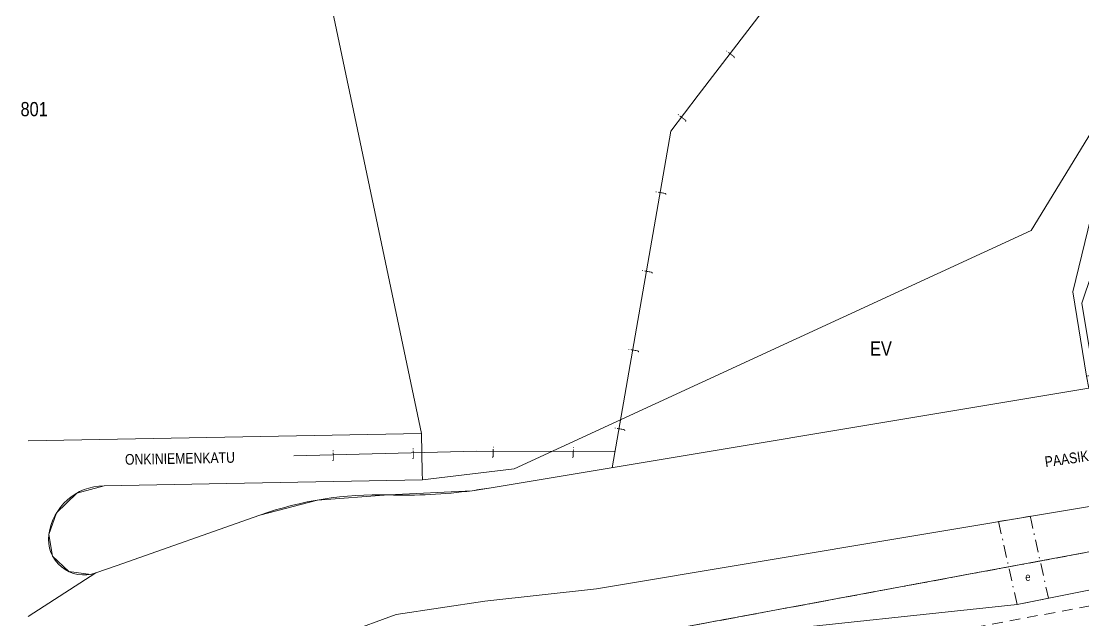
# Model space of a CAD drawing. Header units: metres. Extents: x 24485995 to 24488038, y 6819999 to 6822001.
# Drawn here: x 24485998 to 24486296.8, y 6821472.5 to 6821641.3 of the extents above; entities that cross this region are included whole.
import ezdxf

# ---------------------------------------------------------------- set-up
doc = ezdxf.new("R2010")
doc.units = ezdxf.units.M
for name, pattern in [('k10020', [0]), ('k10040', [10.3, 3.5, -1.5, 0.3, -1.5, 3.5]), ('k10050', [8, 3, -2, 3]), ('K10271', [0]), ('k10er0', [0]), ('k10li0', [0]), ('k10rt0', [0])]:
    doc.linetypes.add(name, pattern=pattern)
for name, color, linetype, lineweight in [('AK_AsemakaavaTeksti_Kadun_puistonnimi', 7, 'Continuous', 0), ('AK_AsemakaavaTeksti_Korttelinumero', 7, 'Continuous', 0), ('AK_AsemakaavaViiva_Kaupunginosan_raja', 7, 'Continuous', 0), ('AK_JohdoillevarattuTeksti', 7, 'Continuous', 0), ('AK_JohdoillevarattuViiva', 7, 'Continuous', 0), ('AK_Kaavamerkinta_Kayttotarkoitusalue', 7, 'Continuous', 0), ('AK_KayttotarkoitusSymboliViiva_Erityisalueen_kuvio', 7, 'Continuous', 0), ('AK_KayttotarkoitusSymboliViiva_Liikennealueen_kuvio', 12, 'Continuous', 0), ('AK_KayttotarkoitusSymboliViiva_Rautatiealueen_kuvio', 14, 'Continuous', 0), ('AK_KayttotarkoitusViiva', 7, 'Continuous', 0), ('AK_MaanalainenkViiva_Alueenosan_raja', 132, 'Continuous', 0), ('AK_MaanalainenkViiva_Liikennealueen_kuvio', 132, 'Continuous', 0), ('AK_MaanalainenkViiva_Ohj_Alueenosan_raja', 132, 'Continuous', 0), ('AK_MuuAsemakaavaTeksti_Alueenosan_kayttotarkoitus', 7, 'Continuous', 0), ('AK_MuuAsemakaavaViiva_alueenosan_raja', 7, 'Continuous', 0), ('AK_RakennusalaViiva_Rakennusalan_raja__I_', 7, 'Continuous', 0)]:
    doc.layers.add(name, color=color, linetype=linetype, lineweight=lineweight)
doc.styles.add('ArialNarrow', font='ARIALN.TTF')

msp = doc.modelspace()

# ---------------------------------------------------------------- linework, layer by layer
at = {"layer": 'AK_AsemakaavaViiva_Kaupunginosan_raja', "linetype": 'k10020', "lineweight": 9, "flags": 128}
for points in [[(24486278.07, 6821477.12), (24486359.02, 6821493.4)], [(24486278.07, 6821477.12), (24486200.61, 6821468.84)]]:
    msp.add_lwpolyline(points, dxfattribs=at)
at = {"layer": 'AK_JohdoillevarattuViiva', "linetype": 'Continuous', "lineweight": 5, "flags": 128}
for points in [[(24486164.23, 6821515.63), (24486180.67, 6821610.35), (24486188.37, 6821620.54), (24486235.24, 6821681.74), (24486301.31, 6821734.98), (24486309.89, 6821741.65), (24486305.51, 6821751.96), (24486306.56, 6821759.74)], [(24486074.64, 6821519.01), (24486126.06, 6821520.3), (24486165.02, 6821520.22)]]:
    msp.add_lwpolyline(points, dxfattribs=at)
at = {"layer": 'AK_KayttotarkoitusSymboliViiva_Erityisalueen_kuvio', "linetype": 'k10er0', "lineweight": 9, "flags": 128}
msp.add_lwpolyline([(24486005.77, 6821496.85), (24486006.85, 6821490.7), (24486011.38, 6821486.39), (24486017.57, 6821485.61), (24486019, 6821486), (24486024.67, 6821488), (24486065.13, 6821502.3), (24486081.36, 6821506.54), (24486101.28, 6821507.97), (24486124.79, 6821509.15), (24486130.22, 6821509.96), (24486298.22, 6821537.99), (24486297.65, 6821541.44), (24486293.72, 6821565.12), (24486299.71, 6821589.41), (24486309.6, 6821590.9), (24486300.08, 6821611.84), (24486282.06, 6821582.42), (24486136.64, 6821515.32), (24486110.82, 6821512.26), (24486055.83, 6821511.23), (24486021.3, 6821510.57), (24486013.65, 6821508.46), (24486007.96, 6821502.93), (24486005.77, 6821496.85)], dxfattribs=at)
at = {"layer": 'AK_KayttotarkoitusSymboliViiva_Liikennealueen_kuvio', "linetype": 'k10li0', "lineweight": 9, "flags": 128}
for points in [[(24486973.55, 6821937.34), (24486907.93, 6821904.91), (24486824.22, 6821858.28), (24486821.8, 6821859.73), (24486807.14, 6821868.47), (24486786.24, 6821858.14), (24486748.25, 6821839.36), (24486719.16, 6821815.73), (24486684, 6821787.16), (24486646.6, 6821744.1), (24486650.15, 6821741.23), (24486571.55, 6821662.64), (24486506.31, 6821621.63), (24486419.47, 6821567.03), (24486350.09, 6821551.79), (24486319.37, 6821545.04), (24486297.65, 6821541.44), (24486298.22, 6821537.99), (24486130.22, 6821509.96), (24486124.79, 6821509.15), (24486101.28, 6821507.97), (24486081.36, 6821506.54), (24486065.13, 6821502.3), (24486024.67, 6821488), (24486019, 6821486), (24486000, 6821473.79)], [(24486000, 6821425.5), (24486013.64, 6821432.86), (24486026.39, 6821439.34), (24486074.8, 6821463.81), (24486103.42, 6821474.35), (24486128.43, 6821478.08), (24486159.76, 6821481.54), (24486293.95, 6821504), (24486396.09, 6821520.99), (24486417.06, 6821526.92), (24486466.3, 6821543.03), (24486502.1, 6821560.78), (24486532.29, 6821578.99), (24486551.96, 6821590.85), (24486571.95, 6821608.72), (24486590.31, 6821626.51), (24486678.93, 6821714.91), (24486684.25, 6821720.11), (24486713.72, 6821745.61), (24486745.65, 6821767.96), (24486779.7, 6821786.92), (24486821.8, 6821807.61), (24486825.39, 6821809.37), (24486857.27, 6821830.05), (24486858.13, 6821835.47), (24486858.85, 6821840.03), (24486883.27, 6821853.63), (24486891.37, 6821858.14), (24486898.91, 6821862.34), (24486947.55, 6821888.24), (24486973.61, 6821901.12)]]:
    msp.add_lwpolyline(points, dxfattribs=at)
at = {"layer": 'AK_KayttotarkoitusSymboliViiva_Rautatiealueen_kuvio', "linetype": 'k10rt0', "lineweight": 9, "flags": 128}
for points in [[(24486973.7, 6821845.74), (24486938.55, 6821836.78), (24486920.72, 6821834.18), (24486912.18, 6821832.97), (24486900.85, 6821828.2), (24486884.76, 6821825.02), (24486869.56, 6821822.01), (24486849.09, 6821817.34), (24486825.39, 6821809.37), (24486821.8, 6821807.61), (24486779.7, 6821786.92), (24486745.65, 6821767.96), (24486713.72, 6821745.61), (24486684.25, 6821720.11), (24486678.93, 6821714.91), (24486590.31, 6821626.51), (24486571.95, 6821608.72), (24486551.96, 6821590.85), (24486532.29, 6821578.99), (24486502.1, 6821560.78), (24486466.3, 6821543.03), (24486417.06, 6821526.92), (24486396.09, 6821520.99), (24486293.95, 6821504), (24486159.76, 6821481.54), (24486128.43, 6821478.08), (24486103.42, 6821474.35), (24486074.8, 6821463.81), (24486026.39, 6821439.34), (24486013.64, 6821432.86), (24486000, 6821425.5)], [(24486005.99, 6821388.56), (24486010.04, 6821390.92), (24486024.96, 6821399.62), (24486023.84, 6821401.64), (24486054.41, 6821418.71), (24486086.96, 6821436.88), (24486131.08, 6821452.76), (24486158.37, 6821459.76), (24486200.61, 6821468.84), (24486278.07, 6821477.12), (24486359.02, 6821493.4), (24486401.29, 6821501.9), (24486425.53, 6821508.19), (24486468.82, 6821521.22), (24486475.52, 6821523.24), (24486515.4, 6821541.25), (24486514.25, 6821545.71), (24486520.1, 6821549.51), (24486546.33, 6821566.38), (24486550.86, 6821569.3), (24486566.1, 6821579.11), (24486567.98, 6821580.74), (24486585.54, 6821595.99), (24486602.26, 6821610.52), (24486654.72, 6821664.05), (24486688.28, 6821696.48), (24486716.53, 6821720.86), (24486757.01, 6821751.97), (24486766.05, 6821756.98), (24486821.8, 6821783.23), (24486839.63, 6821791.63), (24486894.17, 6821804.32), (24486913.05, 6821808.71), (24486973.74, 6821820.32)]]:
    msp.add_lwpolyline(points, dxfattribs=at)
at = {"layer": 'AK_KayttotarkoitusViiva', "linetype": 'Continuous', "lineweight": 20, "flags": 128}
for points in [[(24486069.47, 6821721.04), (24486110.57, 6821525.26)], [(24486000, 6821425.5), (24486013.64, 6821432.86), (24486026.39, 6821439.34), (24486074.8, 6821463.81), (24486103.42, 6821474.35), (24486128.43, 6821478.08), (24486159.76, 6821481.54), (24486293.95, 6821504), (24486396.09, 6821520.99), (24486417.06, 6821526.92), (24486466.3, 6821543.03), (24486502.1, 6821560.78), (24486532.29, 6821578.99), (24486551.96, 6821590.85), (24486571.95, 6821608.72), (24486590.31, 6821626.51), (24486678.93, 6821714.91)], [(24486300.08, 6821611.84), (24486282.06, 6821582.42), (24486136.64, 6821515.32), (24486110.82, 6821512.26)], [(24486297.65, 6821541.44), (24486293.72, 6821565.12), (24486299.71, 6821589.41), (24486309.6, 6821590.9)], [(24486130.22, 6821509.96), (24486298.22, 6821537.99), (24486297.65, 6821541.44)], [(24486110.57, 6821525.26), (24486000, 6821523.17)], [(24486110.82, 6821512.26), (24486110.78, 6821514.26), (24486110.57, 6821525.26)], [(24486468.82, 6821521.22), (24486425.53, 6821508.19), (24486401.29, 6821501.9), (24486359.02, 6821493.4), (24486278.07, 6821477.12), (24486200.61, 6821468.84), (24486158.37, 6821459.76), (24486131.08, 6821452.76), (24486086.96, 6821436.88), (24486054.41, 6821418.71)], [(24486021.3, 6821510.57), (24486055.83, 6821511.23), (24486110.82, 6821512.26)], [(24486019, 6821486), (24486024.67, 6821488), (24486065.13, 6821502.3)], [(24486000, 6821473.79), (24486019, 6821486)]]:
    msp.add_lwpolyline(points, dxfattribs=at)
at = {"layer": 'AK_KayttotarkoitusViiva', "linetype": 'Continuous', "lineweight": 20}
for centre, radius, start, end in [((24486021.6, 6821494.58), 16, 91.0812, 171.8441), ((24486105.53, 6821657.93), 150.02, 268.3751, 277.3759), ((24486150.16, 6821356.63), 154.61, 97.4102, 99.443), ((24486098.45, 6821408.02), 99.99, 88.3754, 109.4597), ((24486015.67, 6821495.43), 10, 171.8349, 289.4591)]:
    msp.add_arc(centre, radius, start, end, dxfattribs=at)
at = {"layer": 'AK_MaanalainenkViiva_Alueenosan_raja', "linetype": 'k10040', "lineweight": 5, "flags": 128}
msp.add_lwpolyline([(24486000, 6821441.04), (24486006.51, 6821441.62), (24486037.68, 6821445.26), (24486068.74, 6821449.73), (24486099.77, 6821455.06), (24486440.31, 6821518.29), (24486475.16, 6821526.46), (24486665.2, 6821561.75), (24486731, 6821589.69), (24486824.72, 6821608.39), (24486847.29, 6821612.89), (24486930.27, 6821629.45), (24486952.76, 6821633.94)], dxfattribs=at)
at = {"layer": 'AK_MaanalainenkViiva_Liikennealueen_kuvio', "linetype": 'k10li0', "lineweight": 5, "flags": 128}
msp.add_lwpolyline([(24486952.76, 6821633.94), (24486930.27, 6821629.45), (24486847.29, 6821612.89), (24486824.72, 6821608.39), (24486731, 6821589.69), (24486665.2, 6821561.75), (24486475.16, 6821526.46), (24486440.31, 6821518.29), (24486099.77, 6821455.06), (24486068.74, 6821449.73), (24486037.68, 6821445.26), (24486006.51, 6821441.62), (24486000, 6821441.04)], dxfattribs=at)
at = {"layer": 'AK_MaanalainenkViiva_Ohj_Alueenosan_raja', "linetype": 'k10050', "lineweight": 5, "flags": 128}
for points in [[(24486000, 6821425.97), (24486008.05, 6821426.7), (24486039.62, 6821430.38), (24486071.08, 6821434.92), (24486102.41, 6821440.3), (24486443.39, 6821503.6), (24486478.24, 6821511.77), (24486674.94, 6821548.3), (24486691.18, 6821553.21), (24486705.96, 6821561.55), (24486712.48, 6821565.79), (24486719.36, 6821569.4), (24486726.55, 6821572.35), (24486733.94, 6821574.98), (24486968.95, 6821621.87), (24486982.25, 6821622.73), (24486995.56, 6821621.94), (24487008.67, 6821619.54), (24487026, 6821617.27), (24487043.38, 6821619), (24487079.62, 6821627.51), (24487115.58, 6821637.16), (24487158.18, 6821646.89), (24487215.02, 6821667.03), (24487270.76, 6821690.06), (24487325.24, 6821715.89), (24487378.34, 6821744.48), (24487399.52, 6821756.86), (24487420.53, 6821769.52), (24487441.77, 6821782.52), (24487577.8, 6821865.99), (24487628.49, 6821898.27), (24487766.31, 6821982.85), (24487783.59, 6821993.41), (24487794.58, 6822000)], [(24486847.29, 6821612.89), (24486824.72, 6821608.39), (24486731, 6821589.69), (24486665.2, 6821561.75), (24486475.16, 6821526.46), (24486440.31, 6821518.29), (24486099.77, 6821455.06), (24486068.74, 6821449.73), (24486037.68, 6821445.26), (24486006.51, 6821441.62), (24486000, 6821441.04)], [(24486000, 6821425.97), (24486008.05, 6821426.7), (24486039.62, 6821430.38), (24486071.08, 6821434.92), (24486102.41, 6821440.3), (24486443.39, 6821503.6), (24486478.24, 6821511.77), (24486674.94, 6821548.3), (24486691.18, 6821553.21), (24486705.96, 6821561.55), (24486712.48, 6821565.79)]]:
    msp.add_lwpolyline(points, dxfattribs=at)
at = {"layer": 'AK_MuuAsemakaavaViiva_alueenosan_raja', "linetype": 'k10040', "lineweight": 5, "flags": 128}
for points in [[(24486281.77, 6821501.96), (24486272.88, 6821500.47)], [(24486278.07, 6821477.12), (24486272.88, 6821500.47)], [(24486281.77, 6821501.96), (24486282, 6821500.89), (24486286.27, 6821481.7), (24486286.9, 6821478.9)], [(24486278.07, 6821477.12), (24486286.9, 6821478.9)]]:
    msp.add_lwpolyline(points, dxfattribs=at)
at = {"layer": 'AK_RakennusalaViiva_Rakennusalan_raja__I_', "linetype": 'K10271', "lineweight": 9, "flags": 128}
msp.add_lwpolyline([(24486298.8, 6821546.7), (24486319.52, 6821550.14), (24486317.1, 6821564.73), (24486310.17, 6821579.97), (24486301.94, 6821578.62), (24486296.28, 6821561.92), (24486298.8, 6821546.7)], dxfattribs=at)

# ---------------------------------------------------------------- texts
at = {"layer": 'AK_AsemakaavaTeksti_Kadun_puistonnimi', "linetype": 'Continuous', "lineweight": 5, "style": 'ArialNarrow'}
for s, rotation, p in [('PAASIKIVENTIE', 8.2105, (24486286.11, 6821515.77)), ('ONKINIEMENKATU', 1.0829, (24486027.22, 6821516.46))]:
    msp.add_text(s, height=3, rotation=rotation, dxfattribs=at).set_placement(p)
at = {"layer": 'AK_AsemakaavaTeksti_Korttelinumero', "linetype": 'Continuous', "lineweight": 5, "style": 'ArialNarrow'}
msp.add_text('801', height=4, dxfattribs=at).set_placement((24485997.82, 6821614.59))
at = {"layer": 'AK_JohdoillevarattuTeksti', "linetype": 'Continuous', "lineweight": 0, "style": 'ArialNarrow'}
for rotation, p in [(52.5583, (24486198.04, 6821631.32)), (52.8936, (24486184.41, 6821613.43)), (80.1543, (24486178.73, 6821592.63)), (80.1543, (24486174.89, 6821570.46)), (80.1543, (24486171.04, 6821548.3)), (80.1543, (24486167.19, 6821526.13)), (1.4349, (24486085.51, 6821518.16)), (1.4349, (24486108.01, 6821518.73)), (359.8785, (24486130.47, 6821519.17)), (359.8785, (24486152.97, 6821519.12))]:
    msp.add_text('j', height=2.25, rotation=rotation, dxfattribs=at).set_placement(p)
at = {"layer": 'AK_Kaavamerkinta_Kayttotarkoitusalue', "linetype": 'Continuous', "lineweight": 0, "style": 'ArialNarrow'}
msp.add_text('EV', height=4, dxfattribs=at).set_placement((24486236.74, 6821547.17))
at = {"layer": 'AK_MuuAsemakaavaTeksti_Alueenosan_kayttotarkoitus', "linetype": 'Continuous', "lineweight": 0, "style": 'ArialNarrow'}
msp.add_text('e', height=2.25, dxfattribs=at).set_placement((24486280.4, 6821483.78))

doc.saveas('drawing.dxf')
